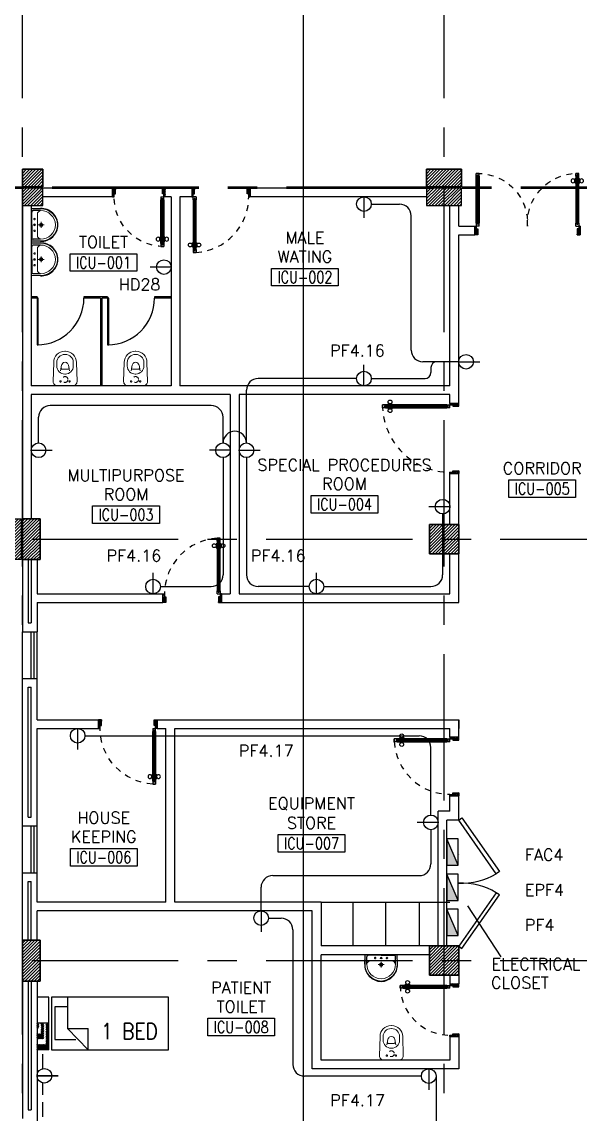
# Model space of a CAD drawing. Extents: x -0.4 to 91.9, y -1.1 to 78.4.
# Drawn here: x 52.18 to 61.71, y 17.52 to 36.19 of the extents above; entities that cross this region are included whole.
import ezdxf
from ezdxf.enums import TextEntityAlignment as Align

# ---------------------------------------------------------------- set-up
doc = ezdxf.new("R2010")
doc.units = 0
doc.header["$MEASUREMENT"] = 0
for name, pattern in [('CENTERX2', [4, 2.5, -0.5, 0.5, -0.5]), ('DASHED', [0.75, 0.5, -0.25]), ('HIDDEN', [0.375, 0.25, -0.125]), ('HIDDEN2', [0.1875, 0.125, -0.0625])]:
    doc.linetypes.add(name, pattern=pattern)
doc.layers.get('0').update_dxf_attribs({"color": 11, "linetype": 'CONTINUOUS'})
for name, color, linetype in [('AXES', 11, 'CENTERX2'), ('COL', 11, 'CONTINUOUS'), ('COUNTER', 11, 'CONTINUOUS'), ('DOOR', 11, 'CONTINUOUS'), ('E-CLINE', 2, 'CONTINUOUS'), ('E-HLINE', 2, 'HIDDEN'), ('E-PANELBX', 3, 'CONTINUOUS'), ('E-SOCKETS', 4, 'CONTINUOUS'), ('E-TEXT', 4, 'CONTINUOUS'), ('E-WI', 6, 'CONTINUOUS'), ('FIX', 11, 'CONTINUOUS'), ('FUR', 11, 'CONTINUOUS'), ('HAT', 11, 'CONTINUOUS'), ('INSUL', 11, 'CONTINUOUS'), ('PART', 11, 'CONTINUOUS'), ('RM-BOX', 11, 'CONTINUOUS'), ('RM-NAME', 11, 'CONTINUOUS'), ('RM-NO', 11, 'CONTINUOUS'), ('RS20', 11, 'CONTINUOUS'), ('SUNI-FUR', 11, 'CONTINUOUS'), ('WALL', 11, 'CONTINUOUS'), ('WIN', 11, 'CONTINUOUS')]:
    doc.layers.add(name, color=color, linetype=linetype)
doc.styles.add('ROMANS', font='ROMANS.shx', dxfattribs={"width": 0.6})
doc.styles.add('RS20', font='ROMANS.shx', dxfattribs={"height": 0.2})

# ---------------------------------------------------------------- blocks, each defined once
blk = doc.blocks.new('A$C272A55A0')
at = {"layer": 'DOOR', "color": 0, "linetype": 'ByBlock'}
for p, q in [((0, 900), (0, 1050)), ((50, 1050), (0, 1050)), ((25, 950), (50, 950)), ((25, 900), (25, 950)), ((50, 950), (50, 1050)), ((1750, 950), (1750, 1050)), ((1750, 1050), (1800, 1050)), ((1775, 950), (1750, 950)), ((1775, 900), (1775, 950)), ((1800, 1050), (1800, 900)), ((0, 900), (25, 900)), ((75, 900), (25, 900)), ((25, 850), (25, 900)), ((42, 850), (25, 850)), ((58, 870), (42, 870)), ((42, 870), (42, 850)), ((58, 850), (58, 870)), ((75, 850), (58, 850)), ((75, 900), (75, 850)), ((1725, 900), (1775, 900)), ((1725, 900), (1725, 850)), ((1725, 850), (1742, 850)), ((1742, 870), (1758, 870)), ((1742, 850), (1742, 870)), ((1758, 870), (1758, 850)), ((1758, 850), (1775, 850)), ((1800, 900), (1775, 900)), ((1775, 850), (1775, 900)), ((25, 50), (42, 50)), ((25, 50), (25, 0)), ((25, 0), (75, 0)), ((75, 0), (25, 0)), ((42, 50), (42, 30)), ((42, 30), (58, 30)), ((58, 50), (75, 50)), ((58, 50), (58, 30)), ((75, 50), (75, 0)), ((1718, 160), (1709, 160)), ((1709, 95), (1709, 160)), ((1718, 95), (1709, 95)), ((1725, 173), (1718, 173)), ((1718, 173), (1718, 83)), ((1718, 95), (1718, 160)), ((1725, 83), (1718, 83)), ((1742, 50), (1725, 50)), ((1725, 50), (1725, 0)), ((1775, 0), (1725, 0)), ((1725, 0), (1775, 0)), ((1742, 50), (1742, 30)), ((1758, 30), (1742, 30)), ((1775, 50), (1758, 50)), ((1758, 50), (1758, 30)), ((1775, 173), (1782, 173)), ((1775, 83), (1782, 83)), ((1775, 50), (1775, 0)), ((1782, 173), (1782, 83)), ((1782, 160), (1791, 160)), ((1782, 95), (1782, 160)), ((1782, 95), (1791, 95)), ((1791, 95), (1791, 160))]:
    blk.add_line(p, q, dxfattribs=at)
at = {"layer": 'DOOR', "color": 9, "linetype": 'ByBlock'}
for p, q in [((50, 1050), (0, 1010)), ((50, 1050), (0, 937)), ((50, 1050), (37, 950)), ((1750, 1050), (1800, 1010)), ((1750, 1050), (1800, 937)), ((1750, 1050), (1763, 950))]:
    blk.add_line(p, q, dxfattribs=at)
at = {"layer": 'DOOR', "linetype": 'ByBlock'}
for p, q in [((25, 850), (25, 50)), ((42, 850), (42, 50)), ((58, 850), (58, 50)), ((75, 50), (75, 850)), ((1725, 50), (1725, 850)), ((1742, 850), (1742, 50)), ((1758, 850), (1758, 50)), ((1775, 850), (1775, 50))]:
    blk.add_line(p, q, dxfattribs=at)
at = {"layer": 'DOOR', "color": 0, "linetype": 'ByBlock'}
for centre in [(1676, 128), (1824, 128)]:
    blk.add_circle(centre, 32.4, dxfattribs=at)
at = {"layer": 'DOOR', "color": 9, "linetype": 'ByBlock'}
for centre, radius, start, end in [((50, 1050), 54.4, 203.2074, 270), ((50, 1050), 74.4, 227.7764, 270), ((50, 1050), 94.4, 238.0182, 270), ((50, 1050), 114, 244.0838, 257.3774), ((50, 1050), 34.4, 180, 270), ((50, 1050), 14.4, 180, 270), ((1750, 1050), 14.4, 270, 0), ((1750, 1050), 34.4, 270, 0), ((1750, 1050), 54.4, 270, 336.7926), ((1750, 1050), 74.4, 270, 312.2236), ((1750, 1050), 94.4, 270, 301.9818), ((1750, 1050), 114, 282.6226, 295.9162), ((50, 1050), 134, 248.1598, 259.28), ((50, 1050), 154, 251.1053, 256.2858), ((1750, 1050), 134, 280.72, 291.8402), ((1750, 1050), 154, 283.7142, 288.8947)]:
    blk.add_arc(centre, radius, start, end, dxfattribs=at)
at = {"layer": 'DOOR', "linetype": 'HIDDEN', "ltscale": 0.5}
for centre, start, end in [((50, 851), 268.3174, 3.2965), ((1750, 851), 176.7035, 271.6826)]:
    blk.add_arc(centre, 851, start, end, dxfattribs=at)
at = {"layer": 'WALL', "linetype": 'ByBlock'}
blk.add_line((1800, 900), (1800, 1050), dxfattribs=at)
blk = doc.blocks.new('*X90')
at = {"color": 0}
for p, q in [((80579, 132658), (81071, 133150)), ((80579, 132711), (81018, 133150)), ((80579, 132764), (80965, 133150)), ((80579, 132817), (80912, 133150)), ((80579, 132870), (80859, 133150)), ((80579, 132923), (80806, 133150)), ((80579, 132976), (80753, 133150)), ((80579, 133029), (80700, 133150)), ((80579, 133082), (80647, 133150)), ((80579, 133135), (80594, 133150)), ((80624, 132650), (81079, 133105)), ((80677, 132650), (81079, 133052)), ((80730, 132650), (81079, 132999)), ((80783, 132650), (81079, 132946)), ((80836, 132650), (81079, 132892)), ((80890, 132650), (81079, 132839)), ((80943, 132650), (81079, 132786)), ((80996, 132650), (81079, 132733)), ((81049, 132650), (81079, 132680))]:
    blk.add_line(p, q, dxfattribs=at)
blk = doc.blocks.new('COL50')
at = {"layer": 'COL'}
blk.add_lwpolyline([(-250, 250), (-250, -250), (250, -250), (250, 250)], close=True, dxfattribs=at)
blk = doc.blocks.new('C7')
at = {"layer": 'HAT'}
h = blk.add_hatch(dxfattribs=at)
h.set_pattern_fill('ANSI31', color=256, scale=300, style=0)
h.set_pattern_definition([(45, (-248876.182, -51411.005), (-26.5165043, 26.5165043), [])])
h.paths.add_polyline_path([(350, 300), (250, 300), (0, 300), (0, 0), (350, 0)])
at = {"layer": 'COL'}
blk.add_lwpolyline([(0, 300), (0, 0), (350, 0), (350, 300)], close=True, dxfattribs=at)
blk = doc.blocks.new('C5')
at = {"layer": 'HAT', "linetype": 'ByBlock'}
h = blk.add_hatch(dxfattribs=at)
h.set_pattern_fill('ANSI31', color=256, scale=300, style=0)
h.set_pattern_definition([(45, (-223356.182, -51411.005), (-26.516504, 26.516504), [])])
h.paths.add_polyline_path([(300, 300), (0, 300), (0, 0), (300, 0)])
h.paths.add_polyline_path([(600, 300), (300, 300), (300, 0), (600, 0)])
at = {"layer": 'COL'}
blk.add_lwpolyline([(600, 300), (0, 300), (0, 0), (600, 0)], close=True, dxfattribs=at)
blk = doc.blocks.new('C11')
at = {"layer": 'HAT'}
h = blk.add_hatch(dxfattribs=at)
h.set_pattern_fill('ANSI31', color=256, scale=300, style=0)
h.set_pattern_definition([(45, (-248556.182, -75061.005), (-26.5165043, 26.5165043), [])])
h.paths.add_polyline_path([(300, 700), (0, 700), (0, 350), (300, 350)])
h.paths.add_polyline_path([(300, 350), (0, 350), (0, 0), (300, 0)])
at = {"layer": 'COL'}
blk.add_lwpolyline([(300, 700), (300, 0), (0, 0), (0, 700)], close=True, dxfattribs=at)
blk = doc.blocks.new('C11D')
at = {"layer": 'COL', "linetype": 'ByBlock'}
for p in [(-320, 0), (0, 0)]:
    blk.add_blockref('C11', p, dxfattribs=at)
blk = doc.blocks.new('RM1')
at = {"layer": 'RM-BOX'}
blk.add_lwpolyline([(570, -200), (-570, -200), (-570, -500), (570, -500)], close=True, dxfattribs=at)
at = {"layer": 'RM-NAME', "style": 'ROMANS'}
for tag, p in [('ROOMNAME1', (0, 324)), ('ROOMNAME2', (0, 0))]:
    blk.add_attdef(tag, text='', height=200, dxfattribs=at).set_placement(p, align=Align.MIDDLE)
at = {"layer": 'RM-NO', "style": 'ROMANS', "width": 0.8}
blk.add_attdef('ROOMNO', text='', height=200, dxfattribs=at).set_placement((0, -350), align=Align.MIDDLE)
blk = doc.blocks.new('DOOR90')
at = {"layer": 'DOOR', "color": 0, "linetype": 'ByBlock'}
for p, q in [((-150, 0), (-150, -25)), ((-150, 0), (0, 0)), ((0, -50), (0, 0)), ((-1000, -25), (-1000, -75)), ((-1000, -75), (-1000, -25)), ((-950, -25), (-1000, -25)), ((-950, -75), (-1000, -75)), ((-970, -42), (-970, -58)), ((-950, -42), (-970, -42)), ((-950, -58), (-970, -58)), ((-950, -25), (-950, -42)), ((-950, -58), (-950, -75)), ((-918, -25), (-918, -18)), ((-828, -18), (-918, -18)), ((-918, -75), (-918, -82)), ((-828, -82), (-918, -82)), ((-905, -18), (-905, -9)), ((-905, -9), (-840, -9)), ((-905, -18), (-840, -18)), ((-905, -82), (-905, -91)), ((-905, -82), (-840, -82)), ((-905, -91), (-840, -91)), ((-840, -18), (-840, -9)), ((-840, -82), (-840, -91)), ((-828, -25), (-828, -18)), ((-828, -75), (-828, -82)), ((-200, -42), (-200, -25)), ((-200, -25), (-150, -25)), ((-180, -42), (-200, -42)), ((-200, -75), (-200, -58)), ((-200, -58), (-180, -58)), ((-150, -75), (-200, -75)), ((-180, -58), (-180, -42)), ((-150, -75), (-150, -25)), ((-150, -25), (-100, -25)), ((-100, -25), (-100, -50)), ((-100, -50), (0, -50)), ((-150, -900), (-150, -875)), ((-150, -875), (-100, -875)), ((0, -900), (-150, -900)), ((-150, -900), (0, -900)), ((-100, -850), (0, -850)), ((-100, -875), (-100, -850)), ((0, -850), (0, -900))]:
    blk.add_line(p, q, dxfattribs=at)
at = {"layer": 'DOOR', "color": 9, "linetype": 'ByBlock'}
for p, q in [((0, -50), (-114, 0)), ((0, -50), (-40, 0)), ((0, -50), (-100, -37)), ((0, -850), (-114, -900)), ((0, -850), (-100, -863)), ((0, -850), (-40, -900))]:
    blk.add_line(p, q, dxfattribs=at)
at = {"layer": 'DOOR', "linetype": 'ByBlock'}
for p, q in [((-200, -25), (-950, -25)), ((-200, -42), (-950, -42)), ((-200, -58), (-950, -58)), ((-950, -75), (-200, -75))]:
    blk.add_line(p, q, dxfattribs=at)
at = {"layer": 'DOOR', "color": 0, "linetype": 'ByBlock'}
for centre in [(-873, 24), (-873, -124)]:
    blk.add_circle(centre, 32.4, dxfattribs=at)
at = {"layer": 'DOOR', "color": 9, "linetype": 'ByBlock'}
for centre, radius, start, end in [((0, -50), 154, 161.1053, 166.2858), ((0, -50), 134, 158.1598, 169.28), ((0, -50), 94.4, 148.0182, 180), ((0, -50), 74.4, 137.7764, 180), ((0, -50), 114, 154.0838, 167.3774), ((0, -50), 54.4, 113.2074, 180), ((0, -50), 34.4, 90, 180), ((0, -50), 14.4, 90, 180), ((0, -850), 154, 193.7142, 198.8947), ((0, -850), 134, 190.72, 201.8402), ((0, -850), 94.4, 180, 211.9818), ((0, -850), 74.4, 180, 222.2236), ((0, -850), 54.4, 180, 246.7926), ((0, -850), 34.4, 180, 270), ((0, -850), 14.4, 180, 270)]:
    blk.add_arc(centre, radius, start, end, dxfattribs=at)
at = {"layer": 'DOOR', "linetype": 'HIDDEN', "ltscale": 0.5}
blk.add_arc((-150, -25), 850, 180, 270, dxfattribs=at)
blk = doc.blocks.new('DOOR100')
at = {"layer": 'DOOR', "color": 0, "linetype": 'ByBlock'}
for p, q in [((-82, 1205), (-91, 1205)), ((-91, 1205), (-91, 1140)), ((-82, 1140), (-91, 1140)), ((-75, 1218), (-82, 1218)), ((-82, 1128), (-82, 1218)), ((-82, 1205), (-82, 1140)), ((-75, 1128), (-82, 1128)), ((-25, 1300), (-75, 1300)), ((-75, 1300), (-25, 1300)), ((-75, 1250), (-75, 1300)), ((-58, 1250), (-75, 1250)), ((-42, 1270), (-58, 1270)), ((-58, 1250), (-58, 1270)), ((-42, 1250), (-42, 1270)), ((-25, 1250), (-42, 1250)), ((-25, 1250), (-25, 1300)), ((-25, 1218), (-18, 1218)), ((-25, 1128), (-18, 1128)), ((-18, 1128), (-18, 1218)), ((-18, 1205), (-9, 1205)), ((-18, 1205), (-18, 1140)), ((-18, 1140), (-9, 1140)), ((-9, 1205), (-9, 1140)), ((-75, 200), (-58, 200)), ((-75, 150), (-75, 200)), ((-58, 200), (-58, 180)), ((-42, 200), (-25, 200)), ((-42, 180), (-42, 200)), ((-25, 200), (-25, 150)), ((-1200, 0), (-1200, 150)), ((-1200, 150), (-1175, 150)), ((-1200, 150), (-1200, 0)), ((-1150, 0), (-1200, 0)), ((-1175, 150), (-1175, 100)), ((-1175, 100), (-1150, 100)), ((-1150, 100), (-1150, 0)), ((-75, 150), (-25, 150)), ((-58, 180), (-42, 180)), ((-50, 100), (-50, 0)), ((-25, 100), (-50, 100)), ((-50, 0), (0, 0)), ((0, 150), (-25, 150)), ((-25, 150), (-25, 100)), ((0, 150), (0, 0))]:
    blk.add_line(p, q, dxfattribs=at)
at = {"layer": 'DOOR', "linetype": 'ByBlock'}
for p, q in [((-75, 1250), (-75, 200)), ((-58, 200), (-58, 1250)), ((-42, 200), (-42, 1250)), ((-25, 200), (-25, 1250)), ((0, 0), (0, 150))]:
    blk.add_line(p, q, dxfattribs=at)
at = {"layer": 'DOOR', "color": 9, "linetype": 'ByBlock'}
for p, q in [((-1150, 0), (-1200, 114)), ((-1150, 0), (-1200, 40)), ((-1150, 0), (-1163, 100)), ((-50, 0), (0, 114)), ((-50, 0), (-37, 100)), ((-50, 0), (0, 40))]:
    blk.add_line(p, q, dxfattribs=at)
at = {"layer": 'DOOR', "color": 0, "linetype": 'ByBlock'}
for centre in [(-124, 1173), (24, 1173)]:
    blk.add_circle(centre, 32.4, dxfattribs=at)
at = {"layer": 'DOOR', "linetype": 'HIDDEN', "ltscale": 0.5}
blk.add_arc((-25, 150), 1150, 90, 180.0001, dxfattribs=at)
at = {"layer": 'DOOR', "color": 9, "linetype": 'ByBlock'}
for centre, radius, start, end in [((-1150, 0), 154, 103.7142, 108.8947), ((-1150, 0), 134, 100.72, 111.8402), ((-1150, 0), 94.4, 90, 121.9818), ((-1150, 0), 74.4, 90, 132.2236), ((-1150, 0), 54.4, 90, 156.7926), ((-1150, 0), 34.4, 90, 180), ((-1150, 0), 14.4, 90, 180), ((-50, 0), 94.4, 58.0182, 90), ((-50, 0), 74.4, 47.7764, 90), ((-50, 0), 54.4, 23.2074, 90), ((-50, 0), 34.4, 0, 90), ((-50, 0), 14.4, 0, 90), ((-50, 0), 134, 68.1598, 79.28), ((-50, 0), 114, 64.0838, 77.3774), ((-50, 0), 154, 71.1053, 76.2858)]:
    blk.add_arc(centre, radius, start, end, dxfattribs=at)
blk = doc.blocks.new('LAV1')
at = {"layer": 'FIX', "linetype": 'ByBlock', "ltscale": 0.3}
for p, q in [((-280, 210), (-275, 50)), ((-245, 210), (-245, 85)), ((245, 210), (245, 85)), ((280, 210), (275, 50)), ((0, 60), (-220, 60)), ((0, 60), (220, 60))]:
    blk.add_line(p, q, dxfattribs=at)
at = {"layer": 'FIX', "linetype": 'Continuous', "lineweight": 20}
for p, q in [((-275, 210), (-275, 50)), ((275, 210), (275, 50)), ((0, 50), (-275, 50)), ((0, 50), (-252, 50)), ((0, 155), (-181, 155)), ((0, 155), (181, 155)), ((0, 50), (252, 50)), ((0, 50), (275, 50))]:
    blk.add_line(p, q, dxfattribs=at)
at = {"layer": 'FIX', "linetype": 'DASHED', "lineweight": 20, "ltscale": 0.05}
for p, q in [((50, 220), (-50, 220)), ((0, 170), (0, 270)), ((0, 170), (0, 270))]:
    blk.add_line(p, q, dxfattribs=at)
at = {"layer": 'FIX', "lineweight": 20}
for p, q in [((16, 107), (-15, 107)), ((0, 92), (0, 123))]:
    blk.add_line(p, q, dxfattribs=at)
for centre, radius in [((0, 220), 29.5), ((0, 220), 22.5), ((0, 107), 15.5)]:
    blk.add_circle(centre, radius, dxfattribs=at)
at = {"layer": 'FIX', "linetype": 'HIDDEN', "lineweight": 20, "ltscale": 0.05}
for centre in [(-100, 107), (100, 107)]:
    blk.add_circle(centre, 12.4, dxfattribs=at)
at = {"layer": 'FIX', "linetype": 'ByBlock', "ltscale": 0.3}
for centre, radius, start, end in [((7, 220), 287, 91.3776, 182.0064), ((-7, 220), 287, 357.9936, 88.6224), ((-220, 85), 24.9, 179.7021, 269.9486), ((220, 85), 24.9, 270.0514, 0.2979)]:
    blk.add_arc(centre, radius, start, end, dxfattribs=at)
at = {"layer": 'FIX', "linetype": 'Continuous', "lineweight": 20}
for centre, radius, start, end in [((8, 217), 283, 91.6988, 181.351), ((8, 212), 253, 91.7328, 180.4884), ((-8, 217), 283, 358.649, 88.3012), ((-8, 212), 253, 359.5116, 88.2672), ((-179, 222), 66.9, 190.2006, 268.0786), ((179, 222), 66.9, 271.9214, 349.7994)]:
    blk.add_arc(centre, radius, start, end, dxfattribs=at)
blk = doc.blocks.new('WC1')
at = {"layer": 'FIX', "lineweight": 20}
for p, q in [((-210, 204), (-538, 194)), ((-727, 5), (-727, -5)), ((-674, 5), (-674, -5)), ((-534, 24), (-540, 0)), ((-540, 0), (-534, -24)), ((-475, 141), (-538, 141)), ((-395, 76), (-490, 60)), ((-339, 5), (-339, -5)), ((-538, -141), (-475, -141)), ((-490, -60), (-395, -76)), ((-538, -194), (-210, -204))]:
    blk.add_line(p, q, dxfattribs=at)
at = {"layer": 'FIX', "linetype": 'Continuous', "lineweight": 20}
blk.add_line((-420, -47), (-420, 45), dxfattribs=at)
at = {"layer": 'FIX', "lineweight": 20}
blk.add_lwpolyline([(-213, -204), (-210, -204, 0.414214), (-137, -131), (-137, 0), (-137, 131, 0.414214), (-210, 204)], format="xyb", dxfattribs=at)
at = {"layer": 'FIX', "linetype": 'HIDDEN2', "lineweight": 20, "ltscale": 0.3}
blk.add_circle((-245, 0), 49.8, dxfattribs=at)
at = {"layer": 'FIX', "linetype": 'HIDDEN', "lineweight": 20, "ltscale": 0.05}
for centre in [(-213, 78), (-213, -77)]:
    blk.add_circle(centre, 11.6, dxfattribs=at)
at = {"layer": 'FIX', "lineweight": 20}
for centre, radius, start, end in [((-538, 5), 189, 90, 180), ((-538, 5), 136, 90, 180), ((-473, -7), 68.2, 128.9242, 152.8468), ((-464, -18), 82, 108.496, 128.9242), ((-475, 5), 136, 360, 90), ((-538, -5), 189, 180, 270), ((-538, -5), 136, 180, 270), ((-473, 7), 68.2, 207.1532, 231.0758), ((-464, 18), 82, 231.0758, 251.504), ((-475, -5), 136, 270, 0)]:
    blk.add_arc(centre, radius, start, end, dxfattribs=at)
at = {"layer": 'FIX', "linetype": 'Continuous', "lineweight": 20}
for centre, start, end in [((-443, 46), 357.6662, 91.6121), ((-442, -46), 268.3879, 2.3338)]:
    blk.add_arc(centre, 22.3, start, end, dxfattribs=at)
blk = doc.blocks.new('DOOR-10')
at = {"layer": 'DOOR', "color": 0, "linetype": 'ByBlock'}
for p, q in [((-83, 1005), (-92, 1005)), ((-92, 1005), (-92, 940)), ((-83, 940), (-92, 940)), ((-76, 1018), (-83, 1018)), ((-83, 928), (-83, 1018)), ((-83, 1005), (-83, 940)), ((-26, 1100), (-76, 1100)), ((-76, 1100), (-26, 1100)), ((-76, 1050), (-76, 1100)), ((-59, 1050), (-76, 1050)), ((-43, 1070), (-59, 1070)), ((-59, 1050), (-59, 1070)), ((-43, 1050), (-43, 1070)), ((-26, 1050), (-43, 1050)), ((-26, 1050), (-26, 1100)), ((-26, 1018), (-18, 1018)), ((-18, 928), (-18, 1018)), ((-18, 1005), (-9, 1005)), ((-18, 1005), (-18, 940)), ((-18, 940), (-9, 940)), ((-9, 1005), (-9, 940)), ((-76, 928), (-83, 928)), ((-26, 928), (-18, 928)), ((-76, 200), (-59, 200)), ((-76, 150), (-76, 200)), ((-59, 200), (-59, 180)), ((-43, 200), (-26, 200)), ((-43, 180), (-43, 200)), ((-26, 200), (-26, 150)), ((-1001, 0), (-1001, 150)), ((-1001, 150), (-976, 150)), ((-1001, 150), (-1001, 0)), ((-951, 0), (-1001, 0)), ((-976, 150), (-976, 100)), ((-976, 100), (-951, 100)), ((-951, 100), (-951, 0)), ((-76, 150), (-26, 150)), ((-59, 180), (-43, 180)), ((-51, 100), (-51, 0)), ((-26, 100), (-51, 100)), ((-51, 0), (-1, 0)), ((-1, 150), (-26, 150)), ((-26, 150), (-26, 100))]:
    blk.add_line(p, q, dxfattribs=at)
at = {"layer": 'DOOR', "linetype": 'ByBlock'}
for p, q in [((-76, 1050), (-76, 200)), ((-59, 200), (-59, 1050)), ((-43, 200), (-43, 1050)), ((-26, 200), (-26, 1050))]:
    blk.add_line(p, q, dxfattribs=at)
at = {"layer": 'DOOR', "color": 9, "linetype": 'ByBlock'}
for p, q in [((-951, 0), (-1001, 114)), ((-951, 0), (-1001, 40)), ((-951, 0), (-964, 100)), ((-51, 0), (-1, 114)), ((-51, 0), (-37, 100)), ((-51, 0), (-1, 40)), ((-1, 0), (-1, 150))]:
    blk.add_line(p, q, dxfattribs=at)
at = {"layer": 'DOOR', "color": 0, "linetype": 'ByBlock'}
for centre in [(-124, 973), (23, 973)]:
    blk.add_circle(centre, 32.4, dxfattribs=at)
at = {"layer": 'DOOR', "linetype": 'HIDDEN', "ltscale": 0.5}
blk.add_arc((-23, 149), 952, 93.1482, 179.9482, dxfattribs=at)
at = {"layer": 'DOOR', "color": 9, "linetype": 'ByBlock'}
for centre, radius, start, end in [((-951, 0), 154, 103.7142, 108.8947), ((-951, 0), 134, 100.72, 111.8402), ((-951, 0), 94.4, 90, 121.9818), ((-951, 0), 74.4, 90, 132.2236), ((-951, 0), 54.4, 90, 156.7926), ((-951, 0), 34.4, 90, 180), ((-951, 0), 14.4, 90, 180), ((-51, 0), 94.4, 58.0182, 90), ((-51, 0), 74.4, 47.7764, 90), ((-51, 0), 54.4, 23.2074, 90), ((-51, 0), 34.4, 0, 90), ((-51, 0), 14.4, 0, 90), ((-51, 0), 134, 68.1598, 79.28), ((-51, 0), 114, 64.0838, 77.3774), ((-51, 0), 154, 71.1053, 76.2858)]:
    blk.add_arc(centre, radius, start, end, dxfattribs=at)
blk = doc.blocks.new('BHU')
at = {"color": 8}
for p, q in [((0, -311), (145, 1)), ((0, -340), (159, 1)), ((0, -370), (173, 1)), ((0, -399), (187, 1)), ((0, -281), (132, 1)), ((0, -251), (118, 1)), ((0, -15), (7, 1)), ((0, -44), (21, 1)), ((0, -74), (35, 1)), ((0, -104), (49, 1)), ((0, -133), (63, 1)), ((0, -163), (76, 1)), ((0, -192), (90, 1)), ((0, -222), (104, 1)), ((0, -429), (199, -1)), ((4, -450), (199, -31)), ((18, -450), (199, -61)), ((32, -450), (199, -90)), ((45, -450), (199, -120)), ((59, -450), (199, -149)), ((73, -450), (199, -179)), ((87, -450), (199, -208)), ((101, -450), (199, -238)), ((114, -450), (199, -268)), ((128, -450), (199, -297)), ((142, -450), (199, -327)), ((156, -450), (199, -356)), ((169, -450), (199, -386)), ((183, -450), (199, -416)), ((197, -450), (199, -445))]:
    blk.add_line(p, q, dxfattribs=at)
at = {"layer": 'E-SOCKETS'}
for p, q in [((0, 450), (199, 450)), ((0, -450), (0, 450)), ((199, 450), (199, -450))]:
    blk.add_line(p, q, dxfattribs=at)
at = {"layer": 'E-SOCKETS', "color": 4}
for p, q in [((0, 1), (199, 1)), ((0, -450), (199, -450))]:
    blk.add_line(p, q, dxfattribs=at)
blk = doc.blocks.new('E-PBX')
at = {"layer": 'E-PANELBX'}
h = blk.add_hatch(color=256, dxfattribs=at)
h.paths.add_polyline_path([(34, 190), (-225, 190), (34, 81)])
h.paths.add_polyline_path([(225, 190), (34, 190), (34, 81), (225, 0)])
blk.add_line((225, 0), (-225, 190), dxfattribs=at)
blk.add_lwpolyline([(-225, 190), (225, 190), (225, 0), (-225, 0)], close=True, dxfattribs=at)

msp = doc.modelspace()

# ---------------------------------------------------------------- linework, layer by layer
at = {"layer": 'AXES'}
for p, q in [((59.39, -1.1143), (59.39, 77.6984)), ((52.19, -1.1143), (52.19, 77.3484)), ((0.7, 33.37), (73.79, 33.37)), ((0.7, 33.35), (73.79, 33.35)), ((0.35, 27.35), (68.39, 27.35)), ((0.35, 20.15), (68.39, 20.15))]:
    msp.add_line(p, q, dxfattribs=at)
at = {"layer": 'COUNTER', "linetype": 'ByBlock'}
for p, q in [((57.29, 21.15), (59.49, 21.15)), ((57.831, 21.15), (57.831, 20.4)), ((58.39, 21.15), (58.39, 20.4)), ((58.9672, 21.15), (58.9672, 20.4))]:
    msp.add_line(p, q, dxfattribs=at)
at = {"layer": 'E-CLINE', "color": 4, "linetype": 'ByBlock', "ltscale": 0.3}
for p, q in [((58.1473, 33.075), (58.6293, 33.075)), ((58.8293, 30.5805), (58.8293, 32.875)), ((59.64, 30.3805), (59.0293, 30.3805)), ((59.1652, 30.2805), (59.1652, 30.195)), ((59.64, 30.3805), (59.2652, 30.3805)), ((57.8973, 30.095), (56.215, 30.095)), ((58.1473, 30.095), (59.0652, 30.095)), ((56.015, 28.9941), (56.015, 29.895)), ((55.415, 29.6325), (52.665, 29.6325)), ((52.465, 28.9941), (52.465, 29.4325)), ((55.615, 28.9941), (55.615, 29.4325)), ((55.615, 28.7441), (55.615, 26.74)), ((56.015, 28.7441), (56.015, 26.74)), ((59.365, 27.7802), (59.365, 26.74)), ((54.5449, 26.54), (55.415, 26.54)), ((57.0851, 26.54), (56.215, 26.54)), ((57.3351, 26.54), (59.165, 26.54)), ((53.258, 23.99), (58.965, 23.99)), ((59.165, 22.6359), (59.165, 23.79)), ((59.165, 22.3859), (59.165, 21.8011)), ((56.4653, 21.6011), (58.965, 21.6011)), ((56.2653, 21), (56.2653, 21.4011)), ((56.3903, 20.875), (56.6068, 20.875)), ((56.8068, 20.675), (56.8068, 18.375)), ((52.69, 18.1799), (52.7771, 18.1799)), ((59.0023, 18.175), (57.0068, 18.175)), ((59.2523, 18.175), (59.2523, 14.2899))]:
    msp.add_line(p, q, dxfattribs=at)
at = {"layer": 'E-CLINE', "color": 4, "linetype": 'HIDDEN'}
for p, q in [((52.5397, 18.3023), (52.5397, 18.6141)), ((52.5397, 15.2284), (52.5397, 18.0575))]:
    msp.add_line(p, q, dxfattribs=at)
at = {"layer": 'E-CLINE', "color": 4, "linetype": 'ByBlock', "ltscale": 0.3}
for centre, radius, start, end in [((58.6293, 32.875), 0.2, 0, 90), ((59.0293, 30.5805), 0.2, 180, 270), ((59.2652, 30.2805), 0.1, 90, 180), ((56.215, 29.895), 0.2, 90, 180), ((59.0652, 30.195), 0.1, 270, 0), ((52.665, 29.4325), 0.2, 90, 180), ((55.415, 29.4325), 0.2, 0, 90), ((55.815, 28.9941), 0.2, 0, 180), ((55.415, 26.74), 0.2, 270, 0), ((56.215, 26.74), 0.2, 180, 270), ((59.165, 26.74), 0.2, 270, 0), ((58.965, 23.79), 0.2, 0, 90), ((58.965, 21.8011), 0.2, 270, 0), ((56.4653, 21.4011), 0.2, 90, 180), ((56.6068, 20.675), 0.2, 0, 90), ((57.0068, 18.375), 0.2, 180, 270)]:
    msp.add_arc(centre, radius, start, end, dxfattribs=at)
at = {"layer": 'E-SOCKETS'}
for p, q in [((58.0223, 33.2), (58.0223, 32.8417)), ((54.73, 31.9986), (54.3717, 31.9986)), ((58.0223, 29.97), (58.0223, 30.3283)), ((59.64, 30.3805), (59.9983, 30.3805)), ((52.34, 28.8691), (52.6983, 28.8691)), ((55.74, 28.8691), (55.3817, 28.8691)), ((55.89, 28.8691), (56.2483, 28.8691)), ((59.49, 27.9052), (59.1317, 27.9052)), ((54.4199, 26.415), (54.4199, 26.7733)), ((57.2101, 26.415), (57.2101, 26.7733)), ((53.133, 24.115), (53.133, 23.7567)), ((59.29, 22.5109), (58.9317, 22.5109)), ((56.2653, 21), (56.2653, 20.6417)), ((59.1273, 18.3), (59.1273, 17.9417)), ((52.44, 18.1799), (52.7983, 18.1799)), ((52.7983, 18.1799), (52.44, 18.1799))]:
    msp.add_line(p, q, dxfattribs=at)
for centre in [(58.0223, 33.075), (54.605, 31.9986), (59.765, 30.3805), (58.0223, 30.095), (52.465, 28.8691), (55.615, 28.8691), (56.015, 28.8691), (59.365, 27.9052), (54.4199, 26.54), (57.2101, 26.54), (53.133, 23.99), (59.165, 22.5109), (56.2653, 20.875), (52.565, 18.1799), (59.1273, 18.175)]:
    msp.add_circle(centre, 0.125, dxfattribs=at)
at = {"layer": 'E-TEXT', "color": 7}
msp.add_line((60.3625, 20.2105), (59.7951, 21.0867), dxfattribs=at)
at = {"layer": 'E-WI', "color": 4}
for points in [[(59.6438, 21.9664, 0, 0.1162, 0), (59.876, 21.9565, 0, 0, 0), (59.9474, 21.9526, 0, 0, 0), (60.6117, 21.9506, 0, 0, 0)], [(59.6438, 21.3664, 0, 0.1162, 0), (59.876, 21.3565, 0, 0, 0), (59.9474, 21.3526, 0, 0, 0), (60.6117, 21.3506, 0, 0, 0)], [(59.6438, 20.7664, 0, 0.1162, 0), (59.876, 20.7565, 0, 0, 0), (59.9474, 20.7526, 0, 0, 0), (60.6117, 20.7506, 0, 0, 0)]]:
    msp.add_lwpolyline(points, format="xyseb", dxfattribs=at)
at = {"layer": 'FUR'}
for p, q in [((54.6864, 19.5265), (52.6864, 19.5265)), ((52.6864, 19.5265), (52.6864, 18.6265)), ((52.9581, 19.5265), (52.9581, 18.9877)), ((54.6864, 18.6265), (54.6864, 19.5265)), ((52.7419, 19.3566), (52.7419, 18.7987)), ((52.9581, 19.3566), (52.7419, 19.3566)), ((52.9581, 18.9877), (53.3115, 18.9877)), ((52.9581, 18.9877), (53.3115, 18.6265)), ((53.3115, 18.6265), (53.3115, 18.9877)), ((52.7419, 18.7987), (53.1016, 18.7987)), ((52.6864, 18.6265), (54.6864, 18.6265))]:
    msp.add_line(p, q, dxfattribs=at)
at = {"layer": 'INSUL'}
for p, q in [((52.29, 27), (52.29, 25.9182)), ((52.34, 27), (52.34, 25.9182)), ((52.29, 25.9182), (52.34, 25.9182)), ((52.29, 24.8182), (52.34, 24.8182)), ((52.29, 22.5994), (52.29, 24.8182)), ((52.34, 22.5994), (52.34, 24.8182)), ((52.29, 22.5994), (52.34, 22.5994)), ((52.29, 20.5), (52.29, 21.4994)), ((52.29, 21.4994), (52.34, 21.4994)), ((52.34, 20.5), (52.34, 21.4994)), ((52.29, 19.8), (52.29, 17.6)), ((52.34, 19.8), (52.34, 17.6)), ((52.29, 17.6), (52.34, 17.6))]:
    msp.add_line(p, q, dxfattribs=at)
at = {"layer": 'PART', "linetype": 'ByBlock'}
for p, q in [((52.44, 31.49), (52.34, 31.49)), ((52.46, 31.47), (52.34, 31.47)), ((52.44, 31.49), (52.44, 31.47)), ((52.44, 31.47), (52.44, 30.67)), ((52.46, 31.47), (52.44, 31.47)), ((52.46, 30.67), (52.46, 31.47)), ((53.645, 31.49), (53.24, 31.49)), ((53.24, 31.49), (53.24, 31.47)), ((53.525, 31.47), (53.24, 31.47)), ((53.525, 31.47), (53.525, 29.97)), ((53.545, 31.47), (53.545, 29.97)), ((53.645, 31.47), (53.545, 31.47)), ((53.645, 31.49), (53.645, 31.47)), ((53.645, 31.47), (53.645, 31.49)), ((53.645, 31.47), (53.645, 30.67)), ((53.665, 31.47), (53.645, 31.47)), ((53.665, 30.67), (53.665, 31.47)), ((54.73, 31.49), (54.445, 31.49)), ((54.445, 31.49), (54.445, 31.47)), ((54.73, 31.47), (54.445, 31.47)), ((52.44, 30.67), (52.46, 30.67)), ((53.645, 30.67), (53.665, 30.67))]:
    msp.add_line(p, q, dxfattribs=at)
for centre in [(52.44, 31.47), (53.645, 31.47)]:
    msp.add_arc(centre, 0.8, 270, 0, dxfattribs=at)
at = {"layer": 'SUNI-FUR', "linetype": 'Continuous'}
msp.add_line((56.99, 5.75), (56.99, 64.57), dxfattribs=at)
at = {"layer": 'WALL', "linetype": 'ByBlock'}
for p, q in [((53.73, 33.35), (52.54, 33.35)), ((53.73, 33.2), (53.73, 33.35)), ((55.08, 33.35), (54.63, 33.35)), ((54.63, 33.2), (54.63, 33.35)), ((55.08, 33.35), (55.08, 33.2)), ((59.09, 33.35), (56.08, 33.35)), ((56.08, 33.35), (56.08, 33.2)), ((53.73, 33.2), (52.54, 33.2)), ((53.73, 33.2), (52.54, 33.2)), ((54.73, 33.2), (54.63, 33.2)), ((54.73, 33.2), (54.63, 33.2)), ((54.73, 33.2), (54.73, 33.05)), ((54.73, 33.2), (54.73, 29.97)), ((54.88, 33.2), (54.88, 29.97)), ((55.08, 33.2), (54.88, 33.2)), ((59.09, 33.2), (56.08, 33.2)), ((59.915, 32.55), (59.915, 32.7)), ((54.73, 29.97), (52.34, 29.97)), ((59.49, 29.97), (54.88, 29.97)), ((55.74, 29.82), (52.34, 29.82)), ((55.74, 29.82), (55.74, 26.415)), ((59.49, 29.82), (55.89, 29.82)), ((55.89, 29.82), (55.89, 26.415)), ((59.64, 29.67), (59.49, 29.67)), ((59.64, 28.47), (59.49, 28.47)), ((52.44, 26.415), (54.59, 26.415)), ((54.59, 26.415), (54.59, 26.265)), ((55.59, 26.415), (55.59, 26.265)), ((55.59, 26.415), (55.74, 26.415)), ((55.89, 26.415), (59.49, 26.415)), ((52.44, 26.265), (54.59, 26.265)), ((55.59, 26.265), (59.64, 26.265)), ((52.44, 24.265), (53.49, 24.265)), ((53.49, 24.265), (53.49, 24.115)), ((53.49, 24.115), (53.49, 24.265)), ((54.49, 24.265), (54.49, 24.115)), ((54.49, 24.265), (59.64, 24.265)), ((59.64, 24.265), (59.64, 24.115)), ((52.44, 24.115), (53.49, 24.115)), ((54.49, 24.115), (54.64, 24.115)), ((54.79, 24.115), (59.49, 24.115)), ((59.64, 23.965), (59.49, 23.965)), ((59.64, 22.965), (59.49, 22.965)), ((59.49, 22.7), (59.29, 22.7)), ((59.64, 22.55), (59.44, 22.55)), ((54.64, 21.15), (52.44, 21.15)), ((57.29, 21.15), (54.79, 21.15)), ((57.29, 21.15), (57.29, 20.4)), ((57.14, 21), (52.44, 21)), ((57.14, 18.3), (57.14, 21)), ((59.14, 20.4), (57.29, 20.4)), ((59.14, 20.25), (57.29, 20.25)), ((57.29, 18.45), (57.29, 20.25)), ((52.44, 18.65), (52.44, 13.3)), ((59.64, 18.3), (57.14, 18.3)), ((59.49, 18.45), (57.29, 18.45))]:
    msp.add_line(p, q, dxfattribs=at)
at = {"layer": 'WALL'}
for p, q in [((52.19, 33.1), (52.19, 27.6)), ((52.34, 33.05), (52.34, 29.97)), ((59.49, 29.97), (59.49, 33.05)), ((59.64, 32.7), (59.64, 33.05)), ((59.64, 32.7), (59.915, 32.7)), ((59.64, 32.55), (59.915, 32.55)), ((59.64, 29.67), (59.64, 32.55)), ((52.34, 29.82), (52.34, 27.7)), ((59.49, 29.67), (59.49, 29.82)), ((59.49, 27.6), (59.49, 28.47)), ((59.64, 26.265), (59.64, 28.47)), ((59.49, 26.415), (59.49, 27.1)), ((52.19, 27), (52.19, 25.7682)), ((52.44, 27), (52.44, 26.415)), ((52.44, 26.265), (52.44, 25.7682)), ((52.19, 25.7682), (52.44, 25.7682)), ((52.19, 24.9682), (52.44, 24.9682)), ((52.19, 22.4494), (52.19, 24.9682)), ((52.44, 24.265), (52.44, 24.9682)), ((59.64, 23.965), (59.64, 24.265)), ((52.44, 22.4494), (52.44, 24.115)), ((54.64, 21.15), (54.64, 24.115)), ((54.79, 21.15), (54.79, 24.115)), ((59.49, 23.965), (59.49, 24.115)), ((59.49, 22.7), (59.49, 22.965)), ((59.64, 22.55), (59.64, 22.965)), ((59.29, 20.4), (59.29, 22.7)), ((52.19, 22.4494), (52.44, 22.4494)), ((59.44, 20.4), (59.44, 22.55)), ((52.19, 20.5), (52.19, 21.6494)), ((52.19, 21.6494), (52.44, 21.6494)), ((52.44, 21.15), (52.44, 21.6494)), ((52.44, 20.5), (52.44, 21)), ((52.19, 19.8), (52.19, 17.45)), ((52.44, 19.8), (52.44, 17.45)), ((59.49, 19.9), (59.49, 19.75)), ((59.64, 19.9), (59.64, 19.75)), ((59.49, 19.75), (59.64, 19.75)), ((59.49, 18.85), (59.64, 18.85)), ((59.49, 18.85), (59.49, 18.45)), ((59.64, 18.85), (59.64, 18.3))]:
    msp.add_line(p, q, dxfattribs=at)
at = {"layer": 'WALL', "linetype": 'ByBlock', "ltscale": 0.3}
for points in [[(52.19, 33.67), (52.54, 33.67), (52.54, 33.37), (52.19, 33.37)], [(59.09, 33.67), (59.69, 33.67), (59.69, 33.37), (59.09, 33.37)], [(52.19, 33.05), (52.54, 33.05), (52.54, 33.35), (52.19, 33.35)], [(59.69, 33.35), (59.09, 33.35), (59.09, 33.05), (59.69, 33.05)], [(52.19, 27), (52.49, 27), (52.49, 27.7), (52.19, 27.7)], [(59.14, 27.6), (59.64, 27.6), (59.64, 27.1), (59.14, 27.1)], [(52.19, 19.8), (52.49, 19.8), (52.49, 20.5), (52.19, 20.5)], [(59.14, 20.4), (59.64, 20.4), (59.64, 19.9), (59.14, 19.9)]]:
    msp.add_lwpolyline(points, close=True, dxfattribs=at)
at = {"layer": 'WALL'}
for points in [[(59.64, 22.55), (59.696, 22.589), (60.3345, 21.6726), (60.2786, 21.6336)], [(59.64, 20.3928), (59.696, 20.3538), (60.3345, 21.2702), (60.2786, 21.3092)]]:
    msp.add_lwpolyline(points, close=True, dxfattribs=at)
for centre, start, end in [((59.696, 22.589), 267.13243, 301.37409), ((59.696, 20.3538), 58.62591, 92.86757)]:
    msp.add_arc(centre, 1.119, start, end, dxfattribs=at)
at = {"layer": 'WIN'}
for p, q in [((52.19, 24.9682), (52.19, 25.7682)), ((52.34, 24.9682), (52.34, 25.7682)), ((52.39, 24.9682), (52.39, 25.7682)), ((52.44, 24.9682), (52.44, 25.7682)), ((52.19, 21.6494), (52.19, 22.4494)), ((52.34, 21.6494), (52.34, 22.4494)), ((52.39, 21.6494), (52.39, 22.4494)), ((52.44, 21.6494), (52.44, 22.4494))]:
    msp.add_line(p, q, dxfattribs=at)

# ---------------------------------------------------------------- block references
at = {"layer": 'COL', "linetype": 'ByBlock', "xscale": 0.001, "yscale": 0.001, "zscale": 0.001}
for name, p in [('C7', (52.19, 33.37)), ('C5', (59.09, 33.37)), ('C7', (52.19, 33.05)), ('C5', (59.09, 33.05)), ('C11D', (52.19, 27)), ('C11', (52.19, 19.8))]:
    msp.add_blockref(name, p, dxfattribs=at)
at = {"layer": 'COL', "xscale": 0.001, "yscale": 0.001, "zscale": 0.001}
for p in [(59.39, 27.35), (59.39, 20.15)]:
    msp.add_blockref('COL50', p, dxfattribs=at)
at = {"layer": 'DOOR', "color": 0, "linetype": 'ByBlock', "yscale": 0.001, "zscale": 0.001}
for name, p, xscale, rotation in [('A$C272A55A0', (59.915, 33.6004), -0.001, 180), ('DOOR90', (54.63, 33.35), -0.001, 270), ('DOOR100', (59.64, 29.67), 0.001, 90)]:
    msp.add_blockref(name, p, dxfattribs=dict(at, xscale=xscale, rotation=rotation))
at = {"layer": 'DOOR', "color": 0, "linetype": 'ByBlock', "ltscale": 0.3, "yscale": 0.001, "zscale": 0.001}
for p, xscale, rotation in [((55.0793, 33.35), 0.001, 180), ((54.4907, 24.265), -0.001, 180), ((59.64, 23.9657), 0.001, 90)]:
    msp.add_blockref('DOOR-10', p, dxfattribs=dict(at, xscale=xscale, rotation=rotation))
at = {"layer": 'DOOR', "color": 0, "linetype": 'ByBlock', "ltscale": 0.3, "xscale": 0.001, "yscale": 0.001, "zscale": 0.001}
msp.add_blockref('DOOR-10', (55.5907, 26.265), dxfattribs=at)
at = {"layer": 'DOOR', "color": 0, "linetype": 'ByBlock', "xscale": 0.001, "yscale": 0.001, "zscale": 0.001}
msp.add_blockref('DOOR90', (59.64, 19.75), dxfattribs=at)
at = {"layer": 'E-HLINE', "xscale": -0.0009999999892897904, "yscale": 0.0009999999892897904, "zscale": 0.001}
msp.add_blockref('BHU', (52.6394, 19.0765), dxfattribs=at)
at = {"layer": 'E-PANELBX', "xscale": -0.0009999999892897904, "yscale": 0.0009999999892897904, "zscale": 0.001, "rotation": 90}
for p in [(59.63, 22.0033), (59.63, 21.4033), (59.63, 20.8033)]:
    msp.add_blockref('E-PBX', p, dxfattribs=at)
at = {"layer": 'FIX', "xscale": 0.001, "yscale": 0.001, "zscale": 0.001}
for name, p, rotation in [('LAV1', (52.29, 32.7198), 270), ('LAV1', (52.29, 32.1308), 270), ('WC1', (52.9178, 29.833), 270), ('WC1', (54.1221, 29.833), 270), ('LAV1', (58.315, 20.3), 180), ('WC1', (58.49, 18.313), 270)]:
    msp.add_blockref(name, p, dxfattribs=dict(at, rotation=rotation))
at = {"layer": 'HAT', "xscale": 0.001, "yscale": 0.001, "zscale": 0.001}
for p in [(-21.4392, -105.5497), (-21.4392, -112.7497)]:
    msp.add_blockref('*X90', p, dxfattribs=at)
at = {"layer": 'RM-NAME'}
ref = msp.add_blockref('RM1', (53.5734, 32.4268), dxfattribs=dict(at, xscale=-0.001, yscale=0.001, zscale=0.001))
ref.add_attrib('ROOMNO', 'ICU-001', dxfattribs={"layer": 'RM-NO', "height": 0.2, "style": 'ROMANS', "width": 0.8}).set_placement((53.5734, 32.0768), align=Align.MIDDLE)
ref.add_attrib('ROOMNAME2', 'TOILET', dxfattribs={"height": 0.2, "style": 'ROMANS'}).set_placement((53.5734, 32.4268), align=Align.MIDDLE)
ref = msp.add_blockref('RM1', (57.0142, 32.1768), dxfattribs=dict(at, xscale=-0.001, yscale=0.001, zscale=0.001))
ref.add_attrib('ROOMNO', 'ICU-002', dxfattribs={"layer": 'RM-NO', "height": 0.2, "style": 'ROMANS', "width": 0.8}).set_placement((57.0142, 31.8268), align=Align.MIDDLE)
ref.add_attrib('ROOMNAME2', 'WATING', dxfattribs={"height": 0.2, "style": 'ROMANS'}).set_placement((57.0142, 32.1768), align=Align.MIDDLE)
ref.add_attrib('ROOMNAME1', 'MALE', dxfattribs={"height": 0.2, "style": 'ROMANS'}).set_placement((57.0142, 32.5006), align=Align.MIDDLE)
ref = msp.add_blockref('RM1', (57.6892, 28.2955), dxfattribs=dict(at, xscale=-0.001, yscale=0.001, zscale=0.001))
ref.add_attrib('ROOMNO', 'ICU-004', dxfattribs={"layer": 'RM-NO', "height": 0.2, "style": 'ROMANS', "width": 0.8}).set_placement((57.6892, 27.9455), align=Align.MIDDLE)
ref.add_attrib('ROOMNAME2', 'ROOM', dxfattribs={"height": 0.2, "style": 'ROMANS'}).set_placement((57.6892, 28.2955), align=Align.MIDDLE)
ref.add_attrib('ROOMNAME1', 'SPECIAL PROCEDURES', dxfattribs={"height": 0.2, "style": 'ROMANS'}).set_placement((57.6892, 28.6193), align=Align.MIDDLE)
ref = msp.add_blockref('RM1', (61.0653, 28.5619), dxfattribs=dict(at, xscale=-0.001, yscale=0.001, zscale=0.001))
ref.add_attrib('ROOMNO', 'ICU-005', dxfattribs={"layer": 'RM-NO', "height": 0.2, "style": 'ROMANS', "width": 0.8}).set_placement((61.0653, 28.2119), align=Align.MIDDLE)
ref.add_attrib('ROOMNAME2', 'CORRIDOR', dxfattribs={"height": 0.2, "style": 'ROMANS'}).set_placement((61.0653, 28.5619), align=Align.MIDDLE)
ref = msp.add_blockref('RM1', (53.9585, 28.1181), dxfattribs=dict(at, xscale=-0.001, yscale=0.001, zscale=0.001))
ref.add_attrib('ROOMNO', 'ICU-003', dxfattribs={"layer": 'RM-NO', "height": 0.2, "style": 'ROMANS', "width": 0.8}).set_placement((53.9585, 27.7681), align=Align.MIDDLE)
ref.add_attrib('ROOMNAME2', 'ROOM', dxfattribs={"height": 0.2, "style": 'ROMANS'}).set_placement((53.9585, 28.1181), align=Align.MIDDLE)
ref.add_attrib('ROOMNAME1', 'MULTIPURPOSE', dxfattribs={"height": 0.2, "style": 'ROMANS'}).set_placement((53.9585, 28.442), align=Align.MIDDLE)
ref = msp.add_blockref('RM1', (57.1265, 22.5023), dxfattribs=dict(at, xscale=-0.001, yscale=0.001, zscale=0.001))
ref.add_attrib('ROOMNO', 'ICU-007', dxfattribs={"layer": 'RM-NO', "height": 0.2, "style": 'ROMANS', "width": 0.8}).set_placement((57.1265, 22.1523), align=Align.MIDDLE)
ref.add_attrib('ROOMNAME2', 'STORE', dxfattribs={"height": 0.2, "style": 'ROMANS'}).set_placement((57.1265, 22.5023), align=Align.MIDDLE)
ref.add_attrib('ROOMNAME1', 'EQUIPMENT', dxfattribs={"height": 0.2, "style": 'ROMANS'}).set_placement((57.1265, 22.8261), align=Align.MIDDLE)
ref = msp.add_blockref('RM1', (53.5788, 22.2649), dxfattribs=dict(at, xscale=-0.001, yscale=0.001, zscale=0.001))
ref.add_attrib('ROOMNO', 'ICU-006', dxfattribs={"layer": 'RM-NO', "height": 0.2, "style": 'ROMANS', "width": 0.8}).set_placement((53.5788, 21.9149), align=Align.MIDDLE)
ref.add_attrib('ROOMNAME2', 'KEEPING', dxfattribs={"height": 0.2, "style": 'ROMANS'}).set_placement((53.5788, 22.2649), align=Align.MIDDLE)
ref.add_attrib('ROOMNAME1', 'HOUSE', dxfattribs={"height": 0.2, "style": 'ROMANS'}).set_placement((53.5788, 22.5887), align=Align.MIDDLE)
ref = msp.add_blockref('RM1', (55.9254, 19.3632), dxfattribs=dict(at, xscale=-0.001, yscale=0.001, zscale=0.001))
ref.add_attrib('ROOMNO', 'ICU-008', dxfattribs={"layer": 'RM-NO', "height": 0.2, "style": 'ROMANS', "width": 0.8}).set_placement((55.9254, 19.0132), align=Align.MIDDLE)
ref.add_attrib('ROOMNAME2', 'TOILET', dxfattribs={"height": 0.2, "style": 'ROMANS'}).set_placement((55.9254, 19.3632), align=Align.MIDDLE)
ref.add_attrib('ROOMNAME1', 'PATIENT', dxfattribs={"height": 0.2, "style": 'ROMANS'}).set_placement((55.9254, 19.6871), align=Align.MIDDLE)

# ---------------------------------------------------------------- texts
at = {"layer": 'E-HLINE', "color": 4, "style": 'ROMANS'}
for s, p in [('FAC4', (60.7691, 21.8573)), ('EPF4', (60.7691, 21.2573)), ('PF4', (60.7691, 20.6573))]:
    msp.add_text(s, height=0.2, dxfattribs=at).set_placement(p)
at = {"layer": 'E-SOCKETS', "style": 'ROMANS'}
msp.add_text('HD28', height=0.2, dxfattribs=at).set_placement((53.8356, 31.6019))
at = {"layer": 'E-TEXT', "color": 4, "style": 'ROMANS'}
for s, p in [('  PF4.16', (57.169, 30.4728)), ('  PF4.16', (53.3519, 26.9678)), ('  PF4.16', (55.8158, 26.9678)), ('  PF4.17', (55.612, 23.6336)), ('ELECTRICAL', (60.2016, 19.9877)), ('CLOSET', (60.1923, 19.6703)), ('  PF4.17', (57.1722, 17.6608))]:
    msp.add_text(s, height=0.2, dxfattribs=at).set_placement(p)
at = {"layer": 'RS20', "style": 'RS20', "width": 0.85}
msp.add_text('1 BED', height=0.2736, dxfattribs=at).set_placement((54.0175, 18.9403), align=Align.MIDDLE)

doc.saveas('drawing.dxf')
